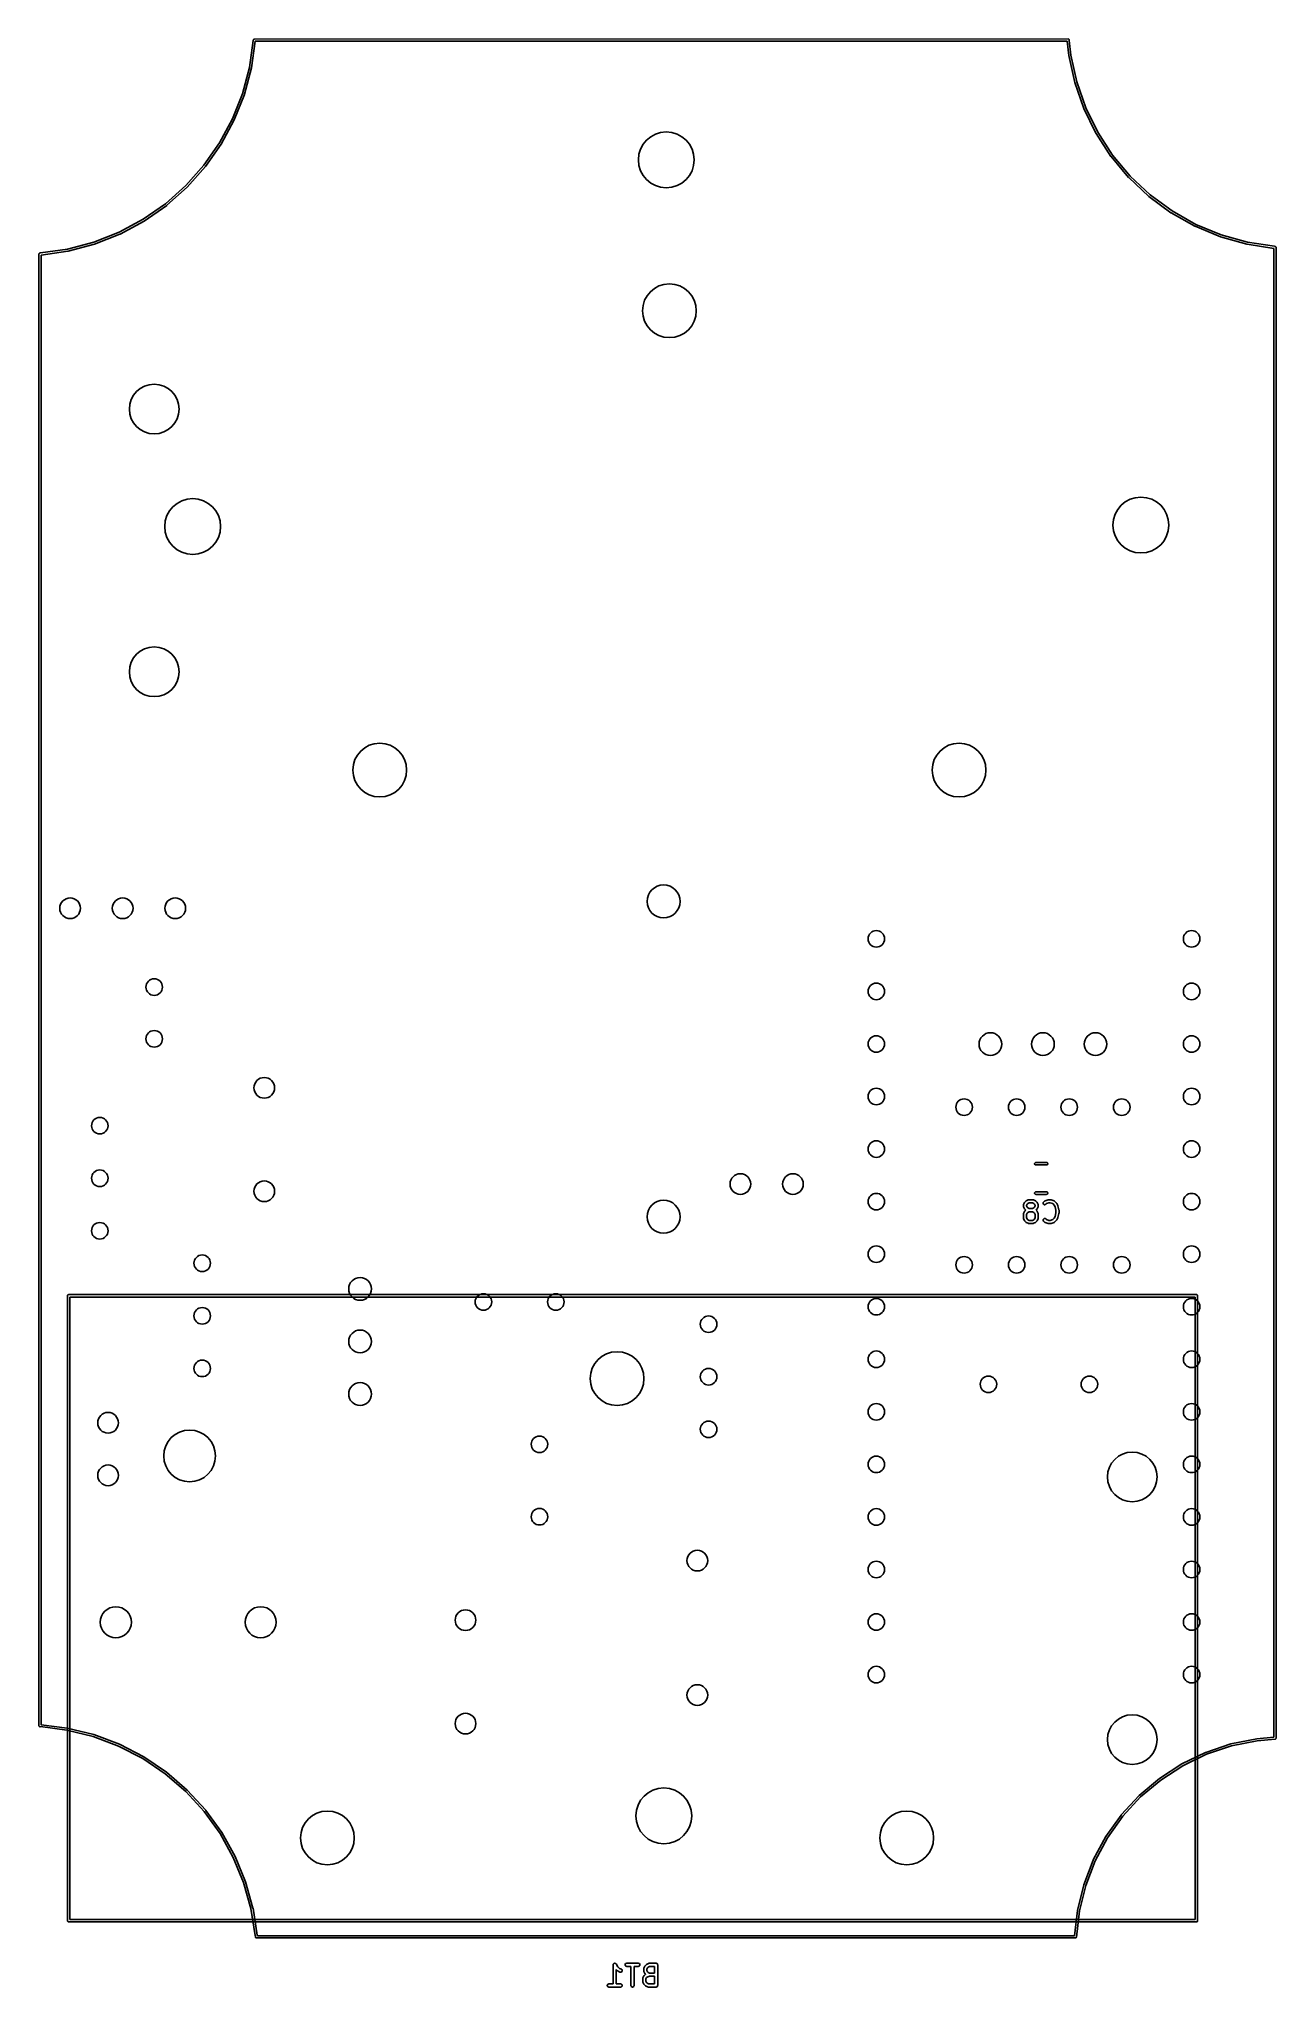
# Model space of a CAD drawing. Extents: x 202.7 to 262.5, y -127.8 to -33.7.
import ezdxf

# ---------------------------------------------------------------- set-up
doc = ezdxf.new("R2010")
doc.units = 0
doc.header["$MEASUREMENT"] = 0
doc.layers.add('BLACK', color=7, linetype='CONTINUOUS')

msp = doc.modelspace()

# ---------------------------------------------------------------- linework, layer by layer
at = {"layer": 'BLACK', "linetype": 'CONTINUOUS'}
for p, q in [((212.882, -35.0479), (213.069, -33.7426)), ((213.165, -33.78), (212.98, -35.065)), ((213.069, -33.7426), (213.07, -33.7377)), ((213.07, -33.7377), (213.072, -33.7321)), ((213.072, -33.7321), (213.074, -33.7267)), ((213.074, -33.7267), (213.077, -33.7217)), ((213.077, -33.7217), (213.08, -33.7171)), ((213.08, -33.7171), (213.082, -33.7154)), ((213.082, -33.7154), (213.086, -33.7046)), ((213.086, -33.7046), (213.097, -33.6911)), ((213.097, -33.6911), (213.113, -33.6823)), ((213.113, -33.6823), (213.126, -33.68)), ((213.126, -33.68), (252.454, -33.675)), ((252.403, -33.775), (213.165, -33.78)), ((252.489, -34.4775), (252.403, -33.775)), ((252.454, -33.675), (252.467, -33.6773)), ((252.467, -33.6773), (252.483, -33.6861)), ((252.483, -33.6861), (252.494, -33.6996)), ((252.494, -33.6996), (252.5, -33.7162)), ((252.5, -33.7338), (252.499, -33.7379)), ((252.499, -33.7379), (252.499, -33.738)), ((252.499, -33.738), (252.5, -33.7439)), ((252.5, -33.7162), (252.5, -33.7338)), ((252.5, -33.7439), (252.588, -34.4631)), ((252.489, -34.4796), (252.489, -34.4775)), ((252.489, -34.4816), (252.489, -34.4796)), ((252.489, -34.4821), (252.489, -34.4816)), ((252.772, -35.7777), (252.489, -34.4821)), ((252.588, -34.4631), (252.869, -35.7535)), ((212.544, -36.3196), (212.882, -35.0479)), ((212.979, -35.0708), (212.64, -36.3481)), ((212.98, -35.065), (212.979, -35.07)), ((212.979, -35.07), (212.979, -35.0704)), ((212.979, -35.0704), (212.979, -35.0708)), ((252.773, -35.7804), (252.772, -35.7777)), ((252.869, -35.7535), (253.303, -37.0001)), ((212.06, -37.5433), (212.544, -36.3196)), ((212.638, -36.3537), (212.152, -37.5827)), ((212.64, -36.3482), (212.638, -36.3529)), ((212.638, -36.3529), (212.638, -36.3533)), ((212.638, -36.3533), (212.638, -36.3537)), ((212.64, -36.3481), (212.64, -36.3481)), ((212.64, -36.3481), (212.64, -36.3482)), ((252.773, -35.783), (252.773, -35.7804)), ((252.774, -35.7835), (252.773, -35.783)), ((253.21, -37.0358), (252.774, -35.7835)), ((211.437, -38.7021), (212.06, -37.5433)), ((212.15, -37.588), (211.524, -38.752)), ((212.152, -37.5828), (212.15, -37.5873)), ((212.15, -37.5873), (212.15, -37.5877)), ((212.15, -37.5877), (212.15, -37.588)), ((212.152, -37.5827), (212.152, -37.5827)), ((212.152, -37.5827), (212.152, -37.5828)), ((253.211, -37.0384), (253.21, -37.0358)), ((253.212, -37.0409), (253.211, -37.0384)), ((253.212, -37.0414), (253.212, -37.0409)), ((253.796, -38.2322), (253.212, -37.0414)), ((253.303, -37.0001), (253.884, -38.1855)), ((253.797, -38.2346), (253.796, -38.2322)), ((253.798, -38.237), (253.797, -38.2346)), ((253.799, -38.2374), (253.798, -38.237)), ((254.521, -39.3495), (253.799, -38.2374)), ((253.884, -38.1855), (254.603, -39.2925)), ((210.683, -39.7803), (211.437, -38.7021)), ((211.521, -38.757), (210.763, -39.84)), ((211.524, -38.752), (211.521, -38.7564)), ((211.521, -38.7564), (211.521, -38.7567)), ((211.521, -38.7567), (211.521, -38.757)), ((254.523, -39.3517), (254.521, -39.3495)), ((254.524, -39.3539), (254.523, -39.3517)), ((254.525, -39.3543), (254.524, -39.3539)), ((255.375, -40.3715), (254.525, -39.3543)), ((254.525, -39.3543), (254.525, -39.3543)), ((254.525, -39.3543), (254.525, -39.3543)), ((254.603, -39.2925), (255.45, -40.3051)), ((209.808, -40.7632), (210.683, -39.7803)), ((210.76, -39.8446), (209.881, -40.8319)), ((210.763, -39.84), (210.76, -39.844)), ((210.76, -39.844), (210.76, -39.8443)), ((210.76, -39.8443), (210.76, -39.8446)), ((255.377, -40.3735), (255.375, -40.3715)), ((255.379, -40.3756), (255.377, -40.3735)), ((255.38, -40.3759), (255.379, -40.3756)), ((256.346, -41.2836), (255.38, -40.3759)), ((255.45, -40.3051), (256.413, -41.2086)), ((208.825, -41.6373), (209.808, -40.7632)), ((209.877, -40.836), (208.889, -41.714)), ((209.878, -40.8355), (209.877, -40.8357)), ((209.877, -40.8357), (209.877, -40.836)), ((209.881, -40.8319), (209.878, -40.8355)), ((256.349, -41.2854), (256.346, -41.2836)), ((256.351, -41.2871), (256.349, -41.2854)), ((256.351, -41.2874), (256.351, -41.2871)), ((257.42, -42.0724), (256.351, -41.2874)), ((256.413, -41.2086), (257.477, -41.99)), ((207.746, -42.3907), (208.825, -41.6373)), ((208.885, -41.7176), (207.801, -42.4744)), ((208.889, -41.7141), (208.885, -41.7172)), ((208.885, -41.7172), (208.885, -41.7174)), ((208.885, -41.7174), (208.885, -41.7176)), ((208.889, -41.714), (208.889, -41.714)), ((208.889, -41.714), (208.889, -41.7141)), ((257.422, -42.0739), (257.42, -42.0724)), ((257.424, -42.0754), (257.422, -42.0739)), ((257.425, -42.0756), (257.424, -42.0754)), ((258.58, -42.7265), (257.425, -42.0756)), ((257.477, -41.99), (258.627, -42.6379)), ((205.363, -43.4961), (206.587, -43.0132)), ((206.626, -43.1051), (205.397, -43.5902)), ((206.587, -43.0132), (207.746, -42.3907)), ((206.627, -43.1049), (206.626, -43.1051)), ((206.632, -43.1027), (206.627, -43.1048)), ((206.627, -43.1048), (206.627, -43.1049)), ((207.796, -42.4775), (206.632, -43.1026)), ((206.632, -43.1026), (206.632, -43.1026)), ((206.632, -43.1026), (206.632, -43.1027)), ((207.797, -42.4771), (207.796, -42.4773)), ((207.796, -42.4773), (207.796, -42.4775)), ((207.801, -42.4745), (207.797, -42.4771)), ((207.801, -42.4744), (207.801, -42.4744)), ((207.801, -42.4744), (207.801, -42.4745)), ((258.583, -42.7277), (258.58, -42.7265)), ((258.585, -42.7289), (258.583, -42.7277)), ((258.586, -42.7291), (258.585, -42.7289)), ((259.811, -43.2364), (258.586, -42.7291)), ((258.627, -42.6379), (259.846, -43.1429)), ((259.813, -43.2373), (259.811, -43.2364)), ((259.816, -43.2383), (259.813, -43.2373)), ((259.817, -43.2384), (259.816, -43.2383)), ((261.094, -43.5949), (259.817, -43.2384)), ((259.846, -43.1429), (261.118, -43.4977)), ((202.71, -44.0656), (202.712, -44.0526)), ((202.71, -115.204), (202.71, -44.0656)), ((202.712, -44.0526), (202.721, -44.0374)), ((202.721, -44.0374), (202.735, -44.026)), ((202.735, -44.026), (202.751, -44.02)), ((202.751, -44.02), (202.769, -44.02)), ((202.769, -44.02), (202.771, -44.0208)), ((202.771, -44.0208), (202.776, -44.0202)), ((202.776, -44.0202), (202.787, -44.0192)), ((202.787, -44.0192), (204.091, -43.8329)), ((204.108, -43.9315), (202.81, -44.117)), ((202.81, -44.117), (202.81, -115.151)), ((204.091, -43.8329), (205.363, -43.4961)), ((204.109, -43.9314), (204.108, -43.9315)), ((204.114, -43.9303), (204.109, -43.9314)), ((204.109, -43.9314), (204.109, -43.9314)), ((205.391, -43.592), (204.114, -43.9303)), ((205.392, -43.5919), (205.391, -43.592)), ((205.397, -43.5902), (205.392, -43.5918)), ((205.392, -43.5918), (205.392, -43.5919)), ((261.097, -43.5954), (261.094, -43.5949)), ((261.099, -43.596), (261.097, -43.5954)), ((261.1, -43.5961), (261.099, -43.596)), ((262.4, -43.7949), (261.1, -43.5961)), ((261.118, -43.4977), (262.426, -43.6977)), ((262.4, -115.754), (262.4, -43.7949)), ((262.426, -43.6977), (262.426, -43.6978)), ((262.426, -43.6978), (262.432, -43.6991)), ((262.432, -43.6991), (262.438, -43.7011)), ((262.438, -43.7012), (262.441, -43.7)), ((262.438, -43.7011), (262.438, -43.7012)), ((262.441, -43.7), (262.459, -43.7)), ((262.459, -43.7), (262.475, -43.706)), ((262.475, -43.706), (262.489, -43.7174)), ((262.489, -43.7174), (262.498, -43.7326)), ((262.498, -43.7326), (262.5, -43.7456)), ((262.5, -43.7456), (262.5, -115.804)), ((250.831, -88.0294), (250.839, -88.0095)), ((250.831, -88.0506), (250.831, -88.0294)), ((250.839, -88.0705), (250.831, -88.0506)), ((250.839, -88.0095), (250.852, -87.9933)), ((250.852, -88.0867), (250.839, -88.0705)), ((250.852, -87.9933), (250.871, -87.9827)), ((250.871, -88.0973), (250.852, -88.0867)), ((250.871, -87.9827), (250.886, -87.98)), ((250.886, -88.1), (250.871, -88.0973)), ((250.886, -87.98), (251.414, -87.98)), ((251.414, -88.1), (250.886, -88.1)), ((251.414, -87.98), (251.429, -87.9827)), ((251.429, -88.0973), (251.414, -88.1)), ((251.429, -87.9827), (251.448, -87.9933)), ((251.448, -88.0867), (251.429, -88.0973)), ((251.448, -87.9933), (251.461, -88.0095)), ((251.461, -88.0705), (251.448, -88.0867)), ((251.461, -88.0095), (251.469, -88.0294)), ((251.469, -88.0506), (251.461, -88.0705)), ((251.469, -88.0294), (251.469, -88.0506)), ((250.831, -89.4494), (250.839, -89.4295)), ((250.839, -89.4295), (250.852, -89.4133)), ((250.852, -89.4133), (250.871, -89.4027)), ((250.871, -89.4027), (250.886, -89.4)), ((250.886, -89.4), (251.414, -89.4)), ((251.414, -89.4), (251.429, -89.4027)), ((251.429, -89.4027), (251.448, -89.4133)), ((251.448, -89.4133), (251.461, -89.4295)), ((251.461, -89.4295), (251.469, -89.4494)), ((250.289, -90.0429), (250.29, -90.0386)), ((250.289, -90.0905), (250.289, -90.0429)), ((250.29, -90.0947), (250.289, -90.0905)), ((250.29, -90.0343), (250.292, -90.0259)), ((250.29, -90.0386), (250.29, -90.0343)), ((250.29, -90.099), (250.29, -90.0947)), ((250.292, -90.1075), (250.29, -90.099)), ((250.292, -90.0259), (250.294, -90.0172)), ((250.294, -90.1161), (250.292, -90.1075)), ((250.294, -90.0172), (250.296, -90.0135)), ((250.296, -90.1199), (250.294, -90.1161)), ((250.296, -90.0135), (250.297, -90.0093)), ((250.297, -90.124), (250.296, -90.1199)), ((250.297, -90.0093), (250.345, -89.9141)), ((250.345, -90.2193), (250.297, -90.124)), ((250.297, -90.4379), (250.345, -90.3426)), ((250.345, -89.9141), (250.352, -89.9044)), ((250.352, -90.2289), (250.345, -90.2193)), ((250.345, -90.3426), (250.352, -90.333)), ((250.352, -89.9044), (250.359, -89.8946)), ((250.359, -90.2387), (250.352, -90.2289)), ((250.352, -90.333), (250.359, -90.3232)), ((250.359, -89.8946), (250.406, -89.847)), ((250.401, -90.281), (250.359, -90.2387)), ((250.359, -90.3232), (250.401, -90.281)), ((250.406, -89.847), (250.416, -89.8401)), ((250.416, -89.8401), (250.426, -89.8329)), ((250.426, -89.8329), (250.521, -89.7853)), ((250.474, -89.992), (250.439, -90.0606)), ((250.439, -90.0606), (250.439, -90.0728)), ((250.439, -90.0728), (250.474, -90.1413)), ((250.504, -89.9616), (250.474, -89.992)), ((250.474, -90.1413), (250.504, -90.1717)), ((250.504, -90.3902), (250.474, -90.4206)), ((250.572, -89.9274), (250.504, -89.9616)), ((250.504, -90.1717), (250.572, -90.206)), ((250.572, -90.356), (250.504, -90.3902)), ((250.521, -89.7853), (250.525, -89.7841)), ((250.525, -89.7841), (250.529, -89.7819)), ((250.529, -89.7819), (250.538, -89.7804)), ((250.538, -89.7804), (250.546, -89.7779)), ((250.546, -89.7779), (250.551, -89.7781)), ((250.551, -89.7781), (250.555, -89.7774)), ((250.555, -89.7774), (250.745, -89.7774)), ((250.728, -89.9274), (250.572, -89.9274)), ((250.572, -90.206), (250.728, -90.206)), ((250.728, -90.356), (250.572, -90.356)), ((250.796, -89.9616), (250.728, -89.9274)), ((250.728, -90.206), (250.796, -90.1717)), ((250.796, -90.3902), (250.728, -90.356)), ((250.745, -89.7774), (250.749, -89.7781)), ((250.749, -89.7781), (250.754, -89.7779)), ((250.754, -89.7779), (250.762, -89.7804)), ((250.762, -89.7804), (250.771, -89.7819)), ((250.771, -89.7819), (250.775, -89.7841)), ((250.775, -89.7841), (250.779, -89.7853)), ((250.779, -89.7853), (250.874, -89.8329)), ((250.826, -89.992), (250.796, -89.9616)), ((250.796, -90.1717), (250.826, -90.1413)), ((250.826, -90.4206), (250.796, -90.3902)), ((250.861, -90.0606), (250.826, -89.992)), ((250.826, -90.1413), (250.861, -90.0728)), ((250.831, -89.4706), (250.831, -89.4494)), ((250.839, -89.4905), (250.831, -89.4706)), ((250.852, -89.5067), (250.839, -89.4905)), ((250.871, -89.5173), (250.852, -89.5067)), ((250.861, -90.0728), (250.861, -90.0606)), ((250.886, -89.52), (250.871, -89.5173)), ((250.874, -89.8329), (250.884, -89.8401)), ((250.884, -89.8401), (250.894, -89.847)), ((251.414, -89.52), (250.886, -89.52)), ((250.894, -89.847), (250.941, -89.8946)), ((250.941, -90.2387), (250.899, -90.281)), ((250.899, -90.281), (250.941, -90.3232)), ((250.941, -89.8946), (250.948, -89.9044)), ((250.948, -90.2289), (250.941, -90.2387)), ((250.941, -90.3232), (250.948, -90.333)), ((250.948, -89.9044), (250.955, -89.9141)), ((250.955, -90.2193), (250.948, -90.2289)), ((250.948, -90.333), (250.955, -90.3426)), ((250.955, -89.9141), (251.003, -90.0093)), ((251.003, -90.124), (250.955, -90.2193)), ((250.955, -90.3426), (251.003, -90.4379)), ((251.003, -90.0093), (251.004, -90.0135)), ((251.004, -90.1199), (251.003, -90.124)), ((251.004, -90.0135), (251.006, -90.0172)), ((251.006, -90.1161), (251.004, -90.1199)), ((251.006, -90.0172), (251.008, -90.0259)), ((251.008, -90.1075), (251.006, -90.1161)), ((251.008, -90.0259), (251.01, -90.0343)), ((251.01, -90.0991), (251.008, -90.1075)), ((251.01, -90.0343), (251.01, -90.0386)), ((251.01, -90.0386), (251.011, -90.0429)), ((251.011, -90.0905), (251.01, -90.0947)), ((251.01, -90.0947), (251.01, -90.0991)), ((251.011, -90.0429), (251.011, -90.0905)), ((251.242, -89.9411), (251.249, -89.9159)), ((251.244, -89.967), (251.242, -89.9411)), ((251.255, -89.9906), (251.244, -89.967)), ((251.249, -89.9159), (251.264, -89.8946)), ((251.274, -90.0091), (251.255, -89.9906)), ((251.264, -89.8946), (251.311, -89.847)), ((251.297, -90.0201), (251.274, -90.0091)), ((251.323, -90.0223), (251.297, -90.0201)), ((251.311, -89.847), (251.315, -89.8445)), ((251.315, -89.8445), (251.318, -89.8413)), ((251.318, -89.8413), (251.325, -89.8371)), ((251.348, -90.0156), (251.323, -90.0223)), ((251.325, -89.8371), (251.333, -89.832)), ((251.333, -89.832), (251.337, -89.8309)), ((251.337, -89.8309), (251.341, -89.8288)), ((251.341, -89.8288), (251.483, -89.7812)), ((251.37, -90.0007), (251.348, -90.0156)), ((251.405, -89.9656), (251.37, -90.0007)), ((251.519, -89.9274), (251.405, -89.9656)), ((251.429, -89.5173), (251.414, -89.52)), ((251.448, -89.5067), (251.429, -89.5173)), ((251.461, -89.4905), (251.448, -89.5067)), ((251.469, -89.4706), (251.461, -89.4905)), ((251.469, -89.4494), (251.469, -89.4706)), ((251.483, -89.7812), (251.495, -89.7795)), ((251.495, -89.7795), (251.507, -89.7774)), ((251.507, -89.7774), (251.602, -89.7774)), ((251.59, -89.9274), (251.519, -89.9274)), ((251.705, -89.9656), (251.59, -89.9274)), ((251.602, -89.7774), (251.614, -89.7795)), ((251.614, -89.7795), (251.626, -89.7812)), ((251.626, -89.7812), (251.769, -89.8288)), ((251.779, -90.0397), (251.705, -89.9656)), ((251.769, -89.8288), (251.773, -89.8309)), ((251.773, -89.8309), (251.777, -89.832)), ((251.777, -89.832), (251.784, -89.8371)), ((251.817, -90.1167), (251.779, -90.0397)), ((251.784, -89.8371), (251.792, -89.8413)), ((251.792, -89.8413), (251.795, -89.8445)), ((251.795, -89.8445), (251.798, -89.847)), ((251.798, -89.847), (251.894, -89.9422)), ((251.861, -90.2902), (251.817, -90.1167)), ((251.861, -90.4146), (251.861, -90.2902)), ((251.894, -89.9422), (251.9, -89.952)), ((251.9, -89.952), (251.908, -89.9617)), ((251.908, -89.9617), (251.955, -90.0569)), ((251.955, -90.0569), (251.958, -90.0648)), ((251.958, -90.0648), (251.961, -90.0723)), ((251.961, -90.0723), (252.008, -90.2628)), ((252.008, -90.2628), (252.009, -90.2719)), ((252.009, -90.2719), (252.011, -90.281)), ((252.011, -90.281), (252.011, -90.4238)), ((250.289, -90.4714), (250.29, -90.4672)), ((250.289, -90.6619), (250.289, -90.4714)), ((250.29, -90.6662), (250.289, -90.6619)), ((250.29, -90.4629), (250.292, -90.4544)), ((250.29, -90.4672), (250.29, -90.4629)), ((250.29, -90.6705), (250.29, -90.6662)), ((250.292, -90.6789), (250.29, -90.6705)), ((250.292, -90.4544), (250.294, -90.4458)), ((250.294, -90.6876), (250.292, -90.6789)), ((250.294, -90.4458), (250.296, -90.442)), ((250.296, -90.6913), (250.294, -90.6876)), ((250.296, -90.442), (250.297, -90.4379)), ((250.297, -90.6954), (250.296, -90.6913)), ((250.345, -90.7907), (250.297, -90.6954)), ((250.352, -90.8003), (250.345, -90.7907)), ((250.359, -90.8102), (250.352, -90.8003)), ((250.406, -90.8578), (250.359, -90.8102)), ((250.416, -90.8647), (250.406, -90.8578)), ((250.426, -90.8718), (250.416, -90.8647)), ((250.521, -90.9195), (250.426, -90.8718)), ((250.474, -90.4206), (250.439, -90.4891)), ((250.439, -90.4891), (250.439, -90.6442)), ((250.439, -90.6442), (250.474, -90.7127)), ((250.474, -90.7127), (250.504, -90.7431)), ((250.504, -90.7431), (250.572, -90.7774)), ((250.525, -90.9207), (250.521, -90.9195)), ((250.529, -90.9229), (250.525, -90.9207)), ((250.538, -90.9244), (250.529, -90.9229)), ((250.546, -90.9269), (250.538, -90.9244)), ((250.551, -90.9266), (250.546, -90.9269)), ((250.555, -90.9274), (250.551, -90.9266)), ((250.745, -90.9274), (250.555, -90.9274)), ((250.572, -90.7774), (250.728, -90.7774)), ((250.728, -90.7774), (250.796, -90.7431)), ((250.749, -90.9266), (250.745, -90.9274)), ((250.754, -90.9269), (250.749, -90.9266)), ((250.762, -90.9244), (250.754, -90.9269)), ((250.771, -90.9229), (250.762, -90.9244)), ((250.775, -90.9207), (250.771, -90.9229)), ((250.779, -90.9195), (250.775, -90.9207)), ((250.874, -90.8718), (250.779, -90.9195)), ((250.796, -90.7431), (250.826, -90.7127)), ((250.861, -90.4891), (250.826, -90.4206)), ((250.826, -90.7127), (250.861, -90.6442)), ((250.861, -90.6442), (250.861, -90.4891)), ((250.884, -90.8647), (250.874, -90.8718)), ((250.894, -90.8578), (250.884, -90.8647)), ((250.941, -90.8102), (250.894, -90.8578)), ((250.948, -90.8003), (250.941, -90.8102)), ((250.955, -90.7907), (250.948, -90.8003)), ((251.003, -90.6954), (250.955, -90.7907)), ((251.003, -90.4379), (251.004, -90.442)), ((251.004, -90.6913), (251.003, -90.6954)), ((251.004, -90.442), (251.006, -90.4458)), ((251.006, -90.6876), (251.004, -90.6913)), ((251.006, -90.4458), (251.008, -90.4544)), ((251.008, -90.6789), (251.006, -90.6876)), ((251.008, -90.4544), (251.01, -90.4629)), ((251.01, -90.6705), (251.008, -90.6789)), ((251.01, -90.4629), (251.01, -90.4672)), ((251.01, -90.4672), (251.011, -90.4714)), ((251.011, -90.6619), (251.01, -90.6662)), ((251.01, -90.6662), (251.01, -90.6705)), ((251.011, -90.4714), (251.011, -90.6619)), ((251.242, -90.7637), (251.244, -90.7377)), ((251.249, -90.7888), (251.242, -90.7637)), ((251.244, -90.7377), (251.255, -90.7141)), ((251.264, -90.8102), (251.249, -90.7888)), ((251.255, -90.7141), (251.274, -90.6957)), ((251.311, -90.8578), (251.264, -90.8102)), ((251.274, -90.6957), (251.297, -90.6847)), ((251.297, -90.6847), (251.323, -90.6824)), ((251.315, -90.8603), (251.311, -90.8578)), ((251.318, -90.8635), (251.315, -90.8603)), ((251.325, -90.8677), (251.318, -90.8635)), ((251.323, -90.6824), (251.348, -90.6892)), ((251.333, -90.8727), (251.325, -90.8677)), ((251.337, -90.8739), (251.333, -90.8727)), ((251.341, -90.8759), (251.337, -90.8739)), ((251.483, -90.9235), (251.341, -90.8759)), ((251.348, -90.6892), (251.37, -90.7041)), ((251.37, -90.7041), (251.405, -90.7392)), ((251.405, -90.7392), (251.519, -90.7774)), ((251.495, -90.9253), (251.483, -90.9235)), ((251.507, -90.9274), (251.495, -90.9253)), ((251.602, -90.9274), (251.507, -90.9274)), ((251.519, -90.7774), (251.59, -90.7774)), ((251.59, -90.7774), (251.705, -90.7392)), ((251.614, -90.9253), (251.602, -90.9274)), ((251.626, -90.9235), (251.614, -90.9253)), ((251.769, -90.8759), (251.626, -90.9235)), ((251.705, -90.7392), (251.779, -90.6651)), ((251.773, -90.8739), (251.769, -90.8759)), ((251.777, -90.8727), (251.773, -90.8739)), ((251.784, -90.8677), (251.777, -90.8727)), ((251.779, -90.6651), (251.817, -90.5881)), ((251.792, -90.8635), (251.784, -90.8677)), ((251.795, -90.8603), (251.792, -90.8635)), ((251.798, -90.8578), (251.795, -90.8603)), ((251.894, -90.7626), (251.798, -90.8578)), ((251.817, -90.5881), (251.861, -90.4146)), ((251.9, -90.7527), (251.894, -90.7626)), ((251.908, -90.7431), (251.9, -90.7527)), ((251.955, -90.6478), (251.908, -90.7431)), ((251.958, -90.64), (251.955, -90.6478)), ((251.961, -90.6325), (251.958, -90.64)), ((252.008, -90.442), (251.961, -90.6325)), ((252.009, -90.4328), (252.008, -90.442)), ((252.011, -90.4238), (252.009, -90.4328)), ((204.09, -94.4144), (204.092, -94.4094)), ((204.09, -94.4197), (204.09, -94.4144)), ((204.09, -94.4198), (204.09, -94.4197)), ((204.09, -124.614), (204.09, -94.4198)), ((204.092, -94.4094), (204.093, -94.4042)), ((204.093, -94.4042), (204.095, -94.3995)), ((204.095, -94.3995), (204.097, -94.3945)), ((204.097, -94.3945), (204.101, -94.3905)), ((204.101, -94.3905), (204.103, -94.3858)), ((204.103, -94.3858), (204.107, -94.3824)), ((204.107, -94.3824), (204.111, -94.3783)), ((204.111, -94.3783), (204.115, -94.3757)), ((204.115, -94.3757), (204.12, -94.3722)), ((204.12, -94.3722), (204.125, -94.3704)), ((204.125, -94.3704), (204.129, -94.3677)), ((204.129, -94.3677), (204.134, -94.3668)), ((204.134, -94.3668), (204.139, -94.365)), ((204.139, -94.365), (204.145, -94.365)), ((204.145, -94.365), (204.145, -94.365)), ((204.145, -94.365), (258.655, -94.365)), ((204.21, -94.485), (204.21, -124.565)), ((258.59, -94.485), (204.21, -94.485)), ((258.59, -124.565), (258.59, -94.485)), ((258.655, -94.365), (258.661, -94.365)), ((258.655, -94.365), (258.655, -94.365)), ((258.661, -94.365), (258.666, -94.3668)), ((258.666, -94.3668), (258.671, -94.3677)), ((258.671, -94.3677), (258.675, -94.3704)), ((258.675, -94.3704), (258.68, -94.3722)), ((258.68, -94.3722), (258.685, -94.3757)), ((258.685, -94.3757), (258.689, -94.3783)), ((258.689, -94.3783), (258.693, -94.3824)), ((258.693, -94.3824), (258.697, -94.3858)), ((258.697, -94.3858), (258.699, -94.3905)), ((258.699, -94.3905), (258.703, -94.3945)), ((258.703, -94.3945), (258.705, -94.3995)), ((258.705, -94.3995), (258.707, -94.4042)), ((258.707, -94.4042), (258.708, -94.4094)), ((258.708, -94.4094), (258.71, -94.4144)), ((258.71, -94.4144), (258.71, -94.4197)), ((258.71, -94.4197), (258.71, -94.4198)), ((258.71, -94.4198), (258.71, -124.63)), ((202.712, -115.217), (202.71, -115.204)), ((202.721, -115.233), (202.712, -115.217)), ((202.735, -115.244), (202.721, -115.233)), ((202.751, -115.25), (202.735, -115.244)), ((202.769, -115.25), (202.751, -115.25)), ((202.777, -115.247), (202.769, -115.25)), ((204.058, -115.411), (202.777, -115.247)), ((202.81, -115.151), (204.074, -115.312)), ((205.332, -115.727), (204.058, -115.411)), ((204.074, -115.312), (204.079, -115.313)), ((204.079, -115.313), (204.079, -115.313)), ((204.079, -115.313), (204.08, -115.313)), ((204.08, -115.313), (205.359, -115.631)), ((206.56, -116.19), (205.332, -115.727)), ((205.359, -115.631), (205.359, -115.631)), ((205.359, -115.631), (205.359, -115.631)), ((205.359, -115.631), (205.364, -115.632)), ((205.364, -115.632), (205.364, -115.633)), ((205.364, -115.633), (205.365, -115.633)), ((205.365, -115.633), (206.598, -116.098)), ((261.574, -115.831), (262.4, -115.754)), ((262.5, -115.804), (262.498, -115.817)), ((207.725, -116.794), (206.56, -116.19)), ((206.598, -116.098), (206.603, -116.1)), ((206.603, -116.1), (206.603, -116.1)), ((206.603, -116.1), (206.603, -116.1)), ((206.603, -116.1), (207.774, -116.706)), ((207.774, -116.706), (207.774, -116.706)), ((207.774, -116.706), (207.774, -116.706)), ((207.774, -116.706), (207.778, -116.709)), ((207.778, -116.709), (207.779, -116.709)), ((207.779, -116.709), (207.779, -116.709)), ((207.779, -116.709), (208.871, -117.448)), ((257.947, -117.047), (259.096, -116.493)), ((259.137, -116.584), (257.993, -117.136)), ((259.096, -116.493), (259.102, -116.491)), ((259.102, -116.491), (260.312, -116.084)), ((260.341, -116.18), (259.137, -116.584)), ((260.312, -116.084), (260.318, -116.083)), ((260.318, -116.083), (261.569, -115.832)), ((260.318, -116.083), (260.318, -116.083)), ((261.586, -115.93), (260.341, -116.18)), ((261.569, -115.832), (261.572, -115.831)), ((261.572, -115.831), (261.574, -115.831)), ((262.452, -115.85), (261.586, -115.93)), ((262.459, -115.85), (262.452, -115.85)), ((262.475, -115.844), (262.459, -115.85)), ((262.489, -115.833), (262.475, -115.844)), ((262.498, -115.817), (262.489, -115.833)), ((208.812, -117.529), (207.725, -116.794)), ((209.806, -118.386), (208.812, -117.529)), ((208.871, -117.448), (208.875, -117.451)), ((208.875, -117.451), (208.875, -117.451)), ((208.875, -117.451), (208.875, -117.451)), ((208.875, -117.451), (209.874, -118.312)), ((256.87, -117.745), (257.941, -117.051)), ((257.993, -117.136), (256.927, -117.827)), ((257.941, -117.051), (257.944, -117.049)), ((257.941, -117.051), (257.941, -117.051)), ((257.944, -117.049), (257.947, -117.047)), ((257.947, -117.047), (257.947, -117.047)), ((210.694, -119.353), (209.806, -118.386)), ((209.874, -118.312), (209.874, -118.312)), ((209.874, -118.312), (209.874, -118.312)), ((209.874, -118.312), (209.878, -118.315)), ((209.878, -118.315), (209.878, -118.316)), ((209.878, -118.316), (209.878, -118.316)), ((209.878, -118.316), (210.769, -119.287)), ((255.021, -119.515), (255.885, -118.576)), ((255.885, -118.576), (255.89, -118.571)), ((255.89, -118.571), (256.865, -117.749)), ((255.89, -118.571), (255.89, -118.571)), ((256.927, -117.827), (255.957, -118.646)), ((256.865, -117.749), (256.87, -117.745)), ((211.462, -120.417), (210.694, -119.353)), ((210.769, -119.287), (210.772, -119.291)), ((210.772, -119.291), (210.773, -119.291)), ((210.773, -119.291), (210.773, -119.292)), ((210.773, -119.292), (211.545, -120.36)), ((254.277, -120.559), (255.017, -119.519)), ((255.017, -119.519), (255.021, -119.515)), ((255.957, -118.646), (255.096, -119.58)), ((212.101, -121.563), (211.462, -120.417)), ((211.545, -120.36), (211.545, -120.36)), ((211.545, -120.36), (211.545, -120.36)), ((211.545, -120.36), (211.547, -120.365)), ((211.547, -120.365), (211.548, -120.365)), ((211.548, -120.365), (211.548, -120.365)), ((211.548, -120.365), (212.189, -121.517)), ((255.096, -119.58), (254.36, -120.615)), ((253.669, -121.689), (254.273, -120.564)), ((254.36, -120.615), (253.759, -121.733)), ((254.273, -120.564), (254.274, -120.564)), ((254.274, -120.564), (254.275, -120.562)), ((254.275, -120.562), (254.277, -120.559)), ((254.277, -120.559), (254.277, -120.559)), ((212.601, -122.776), (212.101, -121.563)), ((212.189, -121.517), (212.189, -121.517)), ((212.189, -121.517), (212.189, -121.517)), ((212.189, -121.517), (212.192, -121.521)), ((212.192, -121.521), (212.192, -121.522)), ((212.192, -121.522), (212.192, -121.522)), ((212.192, -121.522), (212.695, -122.74)), ((253.208, -122.885), (253.667, -121.694)), ((253.759, -121.733), (253.303, -122.918)), ((253.667, -121.694), (253.669, -121.689)), ((253.669, -121.689), (253.669, -121.689)), ((212.957, -124.039), (212.601, -122.776)), ((212.695, -122.74), (212.697, -122.745)), ((212.697, -122.745), (212.697, -122.746)), ((212.697, -122.746), (212.697, -122.746)), ((212.697, -122.746), (213.054, -124.015)), ((252.901, -124.131), (253.207, -122.891)), ((253.303, -122.918), (252.999, -124.151)), ((253.207, -122.891), (253.208, -122.885)), ((253.207, -122.891), (253.207, -122.891)), ((213.164, -125.336), (212.957, -124.039)), ((213.054, -124.015), (213.054, -124.015)), ((213.054, -124.015), (213.054, -124.015)), ((213.054, -124.015), (213.056, -124.02)), ((213.056, -124.02), (213.056, -124.02)), ((213.056, -124.02), (213.056, -124.02)), ((213.056, -124.02), (213.263, -125.322)), ((252.758, -125.36), (252.9, -124.137)), ((252.999, -124.151), (252.852, -125.416)), ((252.9, -124.137), (252.901, -124.131)), ((252.901, -124.131), (252.901, -124.131)), ((204.09, -124.636), (204.09, -124.614)), ((204.092, -124.641), (204.09, -124.636)), ((204.093, -124.646), (204.092, -124.641)), ((204.095, -124.65), (204.093, -124.646)), ((204.097, -124.655), (204.095, -124.65)), ((204.101, -124.66), (204.097, -124.655)), ((204.103, -124.664), (204.101, -124.66)), ((204.107, -124.668), (204.103, -124.664)), ((204.111, -124.672), (204.107, -124.668)), ((204.115, -124.674), (204.111, -124.672)), ((204.12, -124.678), (204.115, -124.674)), ((204.125, -124.68), (204.12, -124.678)), ((204.129, -124.682), (204.125, -124.68)), ((204.134, -124.683), (204.129, -124.682)), ((204.139, -124.685), (204.134, -124.683)), ((204.145, -124.685), (204.139, -124.685)), ((258.655, -124.685), (204.145, -124.685)), ((204.145, -124.685), (204.145, -124.685)), ((204.21, -124.565), (258.59, -124.565)), ((258.661, -124.685), (258.655, -124.685)), ((258.655, -124.685), (258.655, -124.685)), ((258.666, -124.683), (258.661, -124.685)), ((258.671, -124.682), (258.666, -124.683)), ((258.675, -124.68), (258.671, -124.682)), ((258.68, -124.678), (258.675, -124.68)), ((258.685, -124.674), (258.68, -124.678)), ((258.689, -124.672), (258.685, -124.674)), ((258.693, -124.668), (258.689, -124.672)), ((258.697, -124.664), (258.693, -124.668)), ((258.699, -124.66), (258.697, -124.664)), ((258.703, -124.655), (258.699, -124.66)), ((258.705, -124.65), (258.703, -124.655)), ((258.707, -124.646), (258.705, -124.65)), ((258.708, -124.641), (258.707, -124.646)), ((258.71, -124.636), (258.708, -124.641)), ((258.71, -124.63), (258.71, -124.63)), ((258.71, -124.63), (258.71, -124.636)), ((213.17, -125.405), (213.164, -125.336)), ((213.171, -125.411), (213.17, -125.405)), ((213.173, -125.416), (213.171, -125.411)), ((213.175, -125.422), (213.173, -125.416)), ((213.178, -125.427), (213.175, -125.422)), ((213.181, -125.431), (213.178, -125.427)), ((213.185, -125.436), (213.181, -125.431)), ((213.189, -125.44), (213.185, -125.436)), ((213.19, -125.44), (213.189, -125.44)), ((213.197, -125.449), (213.19, -125.44)), ((213.213, -125.458), (213.197, -125.449)), ((213.226, -125.46), (213.213, -125.458)), ((252.799, -125.46), (213.226, -125.46)), ((213.263, -125.322), (213.263, -125.324)), ((213.263, -125.324), (213.263, -125.325)), ((213.263, -125.325), (213.266, -125.36)), ((213.266, -125.36), (252.758, -125.36)), ((252.803, -125.46), (252.799, -125.46)), ((252.799, -125.46), (252.799, -125.46)), ((252.804, -125.46), (252.803, -125.46)), ((252.806, -125.46), (252.804, -125.46)), ((252.804, -125.46), (252.804, -125.46)), ((252.812, -125.459), (252.806, -125.46)), ((252.817, -125.458), (252.812, -125.459)), ((252.818, -125.458), (252.817, -125.458)), ((252.817, -125.458), (252.817, -125.458)), ((252.817, -125.458), (252.817, -125.458)), ((252.824, -125.455), (252.818, -125.458)), ((252.829, -125.452), (252.824, -125.455)), ((252.834, -125.448), (252.829, -125.452)), ((252.839, -125.444), (252.834, -125.448)), ((252.843, -125.439), (252.839, -125.444)), ((252.846, -125.434), (252.843, -125.439)), ((252.849, -125.428), (252.846, -125.434)), ((252.851, -125.422), (252.849, -125.428)), ((252.852, -125.416), (252.851, -125.422)), ((230.464, -126.757), (230.465, -126.753)), ((230.464, -127.682), (230.464, -126.757)), ((230.465, -126.749), (230.467, -126.741)), ((230.465, -126.753), (230.465, -126.749)), ((230.467, -126.741), (230.469, -126.732)), ((230.469, -126.732), (230.471, -126.728)), ((230.471, -126.728), (230.472, -126.724)), ((230.472, -126.724), (230.477, -126.717)), ((230.477, -126.717), (230.482, -126.709)), ((230.482, -126.709), (230.485, -126.706)), ((230.485, -126.706), (230.487, -126.703)), ((230.487, -126.703), (230.495, -126.698)), ((230.495, -126.698), (230.502, -126.692)), ((230.502, -126.692), (230.505, -126.691)), ((230.505, -126.691), (230.509, -126.689)), ((230.509, -126.689), (230.518, -126.687)), ((230.518, -126.687), (230.526, -126.684)), ((230.526, -126.684), (230.53, -126.684)), ((230.53, -126.684), (230.534, -126.683)), ((230.534, -126.683), (230.543, -126.684)), ((230.543, -126.684), (230.552, -126.684)), ((230.552, -126.684), (230.556, -126.685)), ((230.556, -126.685), (230.56, -126.685)), ((230.56, -126.685), (230.568, -126.689)), ((230.568, -126.689), (230.577, -126.692)), ((230.577, -126.692), (230.58, -126.695)), ((230.58, -126.695), (230.583, -126.697)), ((230.583, -126.697), (230.59, -126.703)), ((230.59, -126.703), (230.596, -126.709)), ((230.596, -126.709), (230.599, -126.713)), ((230.599, -126.713), (230.601, -126.716)), ((230.601, -126.716), (230.693, -126.852)), ((230.676, -127.049), (230.614, -126.986)), ((230.614, -126.986), (230.614, -127.682)), ((230.686, -127.055), (230.676, -127.049)), ((230.696, -127.063), (230.686, -127.055)), ((230.693, -126.852), (230.774, -126.934)), ((230.791, -127.11), (230.696, -127.063)), ((230.774, -126.934), (230.858, -126.976)), ((230.816, -127.118), (230.791, -127.11)), ((230.866, -127.106), (230.842, -127.116)), ((230.858, -126.976), (230.879, -126.992)), ((230.885, -127.088), (230.866, -127.106)), ((230.879, -126.992), (230.894, -127.013)), ((230.897, -127.064), (230.885, -127.088)), ((230.894, -127.013), (230.9, -127.039)), ((230.9, -127.039), (230.897, -127.064)), ((231.037, -126.744), (231.046, -126.72)), ((231.037, -126.77), (231.037, -126.744)), ((231.046, -126.795), (231.037, -126.77)), ((231.046, -126.72), (231.062, -126.7)), ((231.062, -126.815), (231.046, -126.795)), ((231.062, -126.7), (231.085, -126.687)), ((231.085, -126.828), (231.062, -126.815)), ((231.085, -126.687), (231.11, -126.682)), ((231.11, -126.832), (231.085, -126.828)), ((231.11, -126.682), (231.682, -126.682)), ((231.321, -126.832), (231.11, -126.832)), ((231.321, -127.757), (231.321, -126.832)), ((231.682, -126.832), (231.471, -126.832)), ((231.471, -126.832), (231.471, -127.757)), ((231.682, -126.682), (231.708, -126.687)), ((231.708, -126.828), (231.682, -126.832)), ((231.708, -126.687), (231.73, -126.7)), ((231.73, -126.815), (231.708, -126.828)), ((231.73, -126.7), (231.747, -126.72)), ((231.747, -126.795), (231.73, -126.815)), ((231.747, -126.72), (231.756, -126.744)), ((231.756, -126.77), (231.747, -126.795)), ((231.756, -126.744), (231.756, -126.77)), ((231.94, -126.948), (231.941, -126.944)), ((231.94, -127.043), (231.94, -126.948)), ((231.941, -127.047), (231.94, -127.043)), ((231.941, -126.939), (231.943, -126.931)), ((231.941, -126.944), (231.941, -126.939)), ((231.941, -127.052), (231.941, -127.047)), ((231.943, -127.06), (231.941, -127.052)), ((231.943, -126.931), (231.945, -126.922)), ((231.945, -127.069), (231.943, -127.06)), ((231.945, -126.922), (231.947, -126.918)), ((231.947, -127.072), (231.945, -127.069)), ((231.947, -126.918), (231.948, -126.914)), ((231.948, -127.077), (231.947, -127.072)), ((231.948, -126.914), (231.996, -126.819)), ((231.996, -127.172), (231.948, -127.077)), ((231.996, -126.819), (232.003, -126.809)), ((232.003, -126.809), (232.01, -126.8)), ((232.01, -126.8), (232.057, -126.752)), ((232.057, -126.752), (232.067, -126.745)), ((232.067, -126.745), (232.077, -126.738)), ((232.077, -126.738), (232.172, -126.69)), ((232.124, -126.897), (232.09, -126.966)), ((232.09, -126.966), (232.09, -127.025)), ((232.09, -127.025), (232.124, -127.094)), ((232.155, -126.867), (232.124, -126.897)), ((232.124, -127.094), (232.155, -127.124)), ((232.223, -126.832), (232.155, -126.867)), ((232.172, -126.69), (232.176, -126.689)), ((232.176, -126.689), (232.18, -126.687)), ((232.18, -126.687), (232.189, -126.685)), ((232.189, -126.685), (232.197, -126.683)), ((232.197, -126.683), (232.201, -126.683)), ((232.201, -126.683), (232.206, -126.682)), ((232.206, -126.682), (232.539, -126.682)), ((232.464, -126.832), (232.223, -126.832)), ((232.464, -127.159), (232.464, -126.832)), ((232.539, -126.682), (232.546, -126.684)), ((232.546, -126.684), (232.552, -126.684)), ((232.552, -126.684), (232.558, -126.686)), ((232.558, -126.686), (232.565, -126.687)), ((232.565, -126.687), (232.57, -126.69)), ((232.57, -126.69), (232.577, -126.692)), ((232.577, -126.692), (232.582, -126.697)), ((232.582, -126.697), (232.587, -126.7)), ((232.587, -126.7), (232.591, -126.705)), ((232.591, -126.705), (232.596, -126.709)), ((232.596, -126.709), (232.6, -126.715)), ((232.6, -126.715), (232.604, -126.72)), ((232.604, -126.72), (232.606, -126.726)), ((232.606, -126.726), (232.61, -126.732)), ((232.61, -126.732), (232.611, -126.738)), ((232.611, -126.738), (232.613, -126.744)), ((232.613, -126.744), (232.613, -126.751)), ((232.613, -126.751), (232.614, -126.757)), ((232.614, -126.757), (232.614, -127.757)), ((230.179, -127.744), (230.188, -127.72)), ((230.179, -127.77), (230.179, -127.744)), ((230.188, -127.795), (230.179, -127.77)), ((230.188, -127.72), (230.205, -127.7)), ((230.205, -127.815), (230.188, -127.795)), ((230.205, -127.7), (230.228, -127.687)), ((230.228, -127.828), (230.205, -127.815)), ((230.228, -127.687), (230.253, -127.682)), ((230.253, -127.832), (230.228, -127.828)), ((230.253, -127.682), (230.464, -127.682)), ((230.825, -127.832), (230.253, -127.832)), ((230.614, -127.682), (230.825, -127.682)), ((230.842, -127.116), (230.816, -127.118)), ((230.825, -127.682), (230.85, -127.687)), ((230.85, -127.828), (230.825, -127.832)), ((230.85, -127.687), (230.873, -127.7)), ((230.873, -127.815), (230.85, -127.828)), ((230.873, -127.7), (230.89, -127.72)), ((230.89, -127.795), (230.873, -127.815)), ((230.89, -127.72), (230.899, -127.744)), ((230.899, -127.77), (230.89, -127.795)), ((230.899, -127.744), (230.899, -127.77)), ((231.326, -127.783), (231.321, -127.757)), ((231.339, -127.806), (231.326, -127.783)), ((231.359, -127.822), (231.339, -127.806)), ((231.383, -127.831), (231.359, -127.822)), ((231.409, -127.831), (231.383, -127.831)), ((231.434, -127.822), (231.409, -127.831)), ((231.454, -127.806), (231.434, -127.822)), ((231.467, -127.783), (231.454, -127.806)), ((231.471, -127.757), (231.467, -127.783)), ((231.893, -127.415), (231.896, -127.407)), ((231.893, -127.42), (231.893, -127.415)), ((231.893, -127.424), (231.893, -127.42)), ((231.893, -127.567), (231.893, -127.424)), ((231.893, -127.571), (231.893, -127.567)), ((231.893, -127.575), (231.893, -127.571)), ((231.896, -127.584), (231.893, -127.575)), ((231.896, -127.407), (231.897, -127.398)), ((231.897, -127.593), (231.896, -127.584)), ((231.897, -127.398), (231.899, -127.395)), ((231.899, -127.596), (231.897, -127.593)), ((231.899, -127.395), (231.901, -127.391)), ((231.901, -127.6), (231.899, -127.596)), ((231.901, -127.391), (231.948, -127.295)), ((231.948, -127.696), (231.901, -127.6)), ((231.948, -127.295), (231.955, -127.286)), ((231.955, -127.705), (231.948, -127.696)), ((231.955, -127.286), (231.962, -127.276)), ((231.962, -127.715), (231.955, -127.705)), ((231.962, -127.276), (232.01, -127.228)), ((232.01, -127.763), (231.962, -127.715)), ((232.003, -127.182), (231.996, -127.172)), ((232.01, -127.191), (232.003, -127.182)), ((232.032, -127.213), (232.01, -127.191)), ((232.01, -127.228), (232.013, -127.226)), ((232.02, -127.77), (232.01, -127.763)), ((232.013, -127.226), (232.016, -127.222)), ((232.016, -127.222), (232.024, -127.218)), ((232.029, -127.777), (232.02, -127.77)), ((232.024, -127.218), (232.031, -127.213)), ((232.125, -127.824), (232.029, -127.777)), ((232.031, -127.213), (232.032, -127.213)), ((232.077, -127.373), (232.043, -127.442)), ((232.043, -127.442), (232.043, -127.549)), ((232.043, -127.549), (232.077, -127.618)), ((232.103, -127.347), (232.077, -127.373)), ((232.077, -127.618), (232.107, -127.648)), ((232.218, -127.309), (232.103, -127.347)), ((232.107, -127.648), (232.176, -127.682)), ((232.129, -127.826), (232.125, -127.824)), ((232.132, -127.828), (232.129, -127.826)), ((232.141, -127.829), (232.132, -127.828)), ((232.15, -127.832), (232.141, -127.829)), ((232.154, -127.832), (232.15, -127.832)), ((232.158, -127.832), (232.154, -127.832)), ((232.155, -127.124), (232.223, -127.159)), ((232.539, -127.832), (232.158, -127.832)), ((232.176, -127.682), (232.464, -127.682)), ((232.464, -127.309), (232.218, -127.309)), ((232.223, -127.159), (232.464, -127.159)), ((232.464, -127.682), (232.464, -127.309)), ((232.546, -127.831), (232.539, -127.832)), ((232.552, -127.831), (232.546, -127.831)), ((232.558, -127.829), (232.552, -127.831)), ((232.565, -127.828), (232.558, -127.829)), ((232.57, -127.825), (232.565, -127.828)), ((232.577, -127.822), (232.57, -127.825)), ((232.582, -127.818), (232.577, -127.822)), ((232.587, -127.815), (232.582, -127.818)), ((232.591, -127.81), (232.587, -127.815)), ((232.596, -127.806), (232.591, -127.81)), ((232.6, -127.8), (232.596, -127.806)), ((232.604, -127.795), (232.6, -127.8)), ((232.606, -127.789), (232.604, -127.795)), ((232.61, -127.783), (232.606, -127.789)), ((232.611, -127.777), (232.61, -127.783)), ((232.613, -127.77), (232.611, -127.777)), ((232.614, -127.757), (232.613, -127.764)), ((232.613, -127.764), (232.613, -127.77))]:
    msp.add_line(p, q, dxfattribs=at)
at = {"layer": 'BLACK'}
for centre, radius in [((233.03, -39.52), 1.35), ((233.03, -39.52), 1.35), ((233.18, -46.812), 1.3), ((233.18, -46.812), 1.3), ((208.28, -51.562), 1.2), ((208.28, -51.562), 1.2), ((210.14, -57.24), 1.35), ((210.14, -57.24), 1.35), ((255.97, -57.17), 1.35), ((255.97, -57.17), 1.35), ((208.28, -64.262), 1.2), ((208.28, -64.262), 1.2), ((219.18, -69.012), 1.3), ((219.18, -69.012), 1.3), ((247.18, -69.012), 1.3), ((247.18, -69.012), 1.3), ((204.216, -75.692), 0.5), ((204.216, -75.692), 0.5), ((206.756, -75.692), 0.5), ((206.756, -75.692), 0.5), ((209.296, -75.692), 0.5), ((209.296, -75.692), 0.5), ((232.9, -75.36), 0.8), ((232.9, -75.36), 0.8), ((243.18, -77.17), 0.4), ((243.18, -77.17), 0.4), ((258.42, -77.17), 0.4), ((258.42, -77.17), 0.4), ((208.28, -79.502), 0.4), ((208.28, -79.502), 0.4), ((243.18, -79.71), 0.4), ((243.18, -79.71), 0.4), ((258.42, -79.71), 0.4), ((258.42, -79.71), 0.4), ((208.28, -82.002), 0.4), ((208.28, -82.002), 0.4), ((243.18, -82.25), 0.4), ((243.18, -82.25), 0.4), ((248.694, -82.257), 0.55), ((248.694, -82.257), 0.55), ((251.234, -82.257), 0.55), ((251.234, -82.257), 0.55), ((253.774, -82.257), 0.55), ((253.774, -82.257), 0.55), ((258.42, -82.25), 0.4), ((258.42, -82.25), 0.4), ((213.6, -84.37), 0.5), ((213.6, -84.37), 0.5), ((243.18, -84.79), 0.4), ((243.18, -84.79), 0.4), ((258.42, -84.79), 0.4), ((258.42, -84.79), 0.4), ((247.424, -85.305), 0.4), ((247.424, -85.305), 0.4), ((249.964, -85.305), 0.4), ((249.964, -85.305), 0.4), ((252.504, -85.305), 0.4), ((252.504, -85.305), 0.4), ((255.044, -85.305), 0.4), ((255.044, -85.305), 0.4), ((205.65, -86.2), 0.4), ((205.65, -86.2), 0.4), ((243.18, -87.33), 0.4), ((243.18, -87.33), 0.4), ((258.42, -87.33), 0.4), ((258.42, -87.33), 0.4), ((205.65, -88.74), 0.4), ((205.65, -88.74), 0.4), ((213.6, -89.37), 0.5), ((213.6, -89.37), 0.5), ((236.61, -89.02), 0.5), ((236.61, -89.02), 0.5), ((239.15, -89.02), 0.5), ((239.15, -89.02), 0.5), ((232.9, -90.6), 0.8), ((232.9, -90.6), 0.8), ((243.18, -89.87), 0.4), ((243.18, -89.87), 0.4), ((258.42, -89.87), 0.4), ((258.42, -89.87), 0.4), ((205.65, -91.28), 0.4), ((205.65, -91.28), 0.4), ((243.18, -92.41), 0.4), ((243.18, -92.41), 0.4), ((258.42, -92.41), 0.4), ((258.42, -92.41), 0.4), ((210.6, -92.85), 0.4), ((210.6, -92.85), 0.4), ((247.424, -92.925), 0.4), ((247.424, -92.925), 0.4), ((249.964, -92.925), 0.4), ((249.964, -92.925), 0.4), ((252.504, -92.925), 0.4), ((252.504, -92.925), 0.4), ((255.044, -92.925), 0.4), ((255.044, -92.925), 0.4), ((218.23, -94.09), 0.55), ((218.23, -94.09), 0.55), ((210.6, -95.39), 0.4), ((210.6, -95.39), 0.4), ((224.19, -94.72), 0.4), ((224.19, -94.72), 0.4), ((227.69, -94.72), 0.4), ((227.69, -94.72), 0.4), ((243.18, -94.95), 0.4), ((243.18, -94.95), 0.4), ((258.42, -94.95), 0.4), ((258.42, -94.95), 0.4), ((235.075, -95.795), 0.4), ((235.075, -95.795), 0.4), ((218.23, -96.63), 0.55), ((218.23, -96.63), 0.55), ((210.6, -97.93), 0.4), ((210.6, -97.93), 0.4), ((230.65, -98.425), 1.3), ((230.65, -98.425), 1.3), ((243.18, -97.49), 0.4), ((243.18, -97.49), 0.4), ((258.42, -97.49), 0.4), ((258.42, -97.49), 0.4), ((218.23, -99.17), 0.55), ((218.23, -99.17), 0.55), ((235.075, -98.335), 0.4), ((235.075, -98.335), 0.4), ((248.6, -98.7), 0.4), ((248.6, -98.7), 0.4), ((253.48, -98.7), 0.4), ((253.48, -98.7), 0.4), ((243.18, -100.03), 0.4), ((243.18, -100.03), 0.4), ((258.42, -100.03), 0.4), ((258.42, -100.03), 0.4), ((206.05, -100.56), 0.5), ((206.05, -100.56), 0.5), ((235.075, -100.875), 0.4), ((235.075, -100.875), 0.4), ((209.99, -102.16), 1.25), ((209.99, -102.16), 1.25), ((226.9, -101.6), 0.4), ((226.9, -101.6), 0.4), ((206.05, -103.1), 0.5), ((206.05, -103.1), 0.5), ((243.18, -102.57), 0.4), ((243.18, -102.57), 0.4), ((255.55, -103.175), 1.2), ((255.55, -103.175), 1.2), ((258.42, -102.57), 0.4), ((258.42, -102.57), 0.4), ((226.9, -105.1), 0.4), ((226.9, -105.1), 0.4), ((243.18, -105.11), 0.4), ((243.18, -105.11), 0.4), ((258.42, -105.11), 0.4), ((258.42, -105.11), 0.4), ((234.53, -107.22), 0.5), ((234.53, -107.22), 0.5), ((243.18, -107.65), 0.4), ((243.18, -107.65), 0.4), ((258.42, -107.65), 0.4), ((258.42, -107.65), 0.4), ((206.425, -110.2), 0.75), ((206.425, -110.2), 0.75), ((213.425, -110.2), 0.75), ((213.425, -110.2), 0.75), ((223.325, -110.1), 0.5), ((223.325, -110.1), 0.5), ((243.18, -110.19), 0.4), ((243.18, -110.19), 0.4), ((258.42, -110.19), 0.4), ((258.42, -110.19), 0.4), ((243.18, -112.73), 0.4), ((243.18, -112.73), 0.4), ((258.42, -112.73), 0.4), ((258.42, -112.73), 0.4), ((234.53, -113.72), 0.5), ((234.53, -113.72), 0.5), ((223.325, -115.1), 0.5), ((223.325, -115.1), 0.5), ((255.55, -115.875), 1.2), ((255.55, -115.875), 1.2), ((232.91, -119.56), 1.35), ((232.91, -119.56), 1.35), ((216.65, -120.625), 1.3), ((216.65, -120.625), 1.3), ((244.65, -120.625), 1.3), ((244.65, -120.625), 1.3)]:
    msp.add_circle(centre, radius, dxfattribs=at)

doc.saveas('drawing.dxf')
